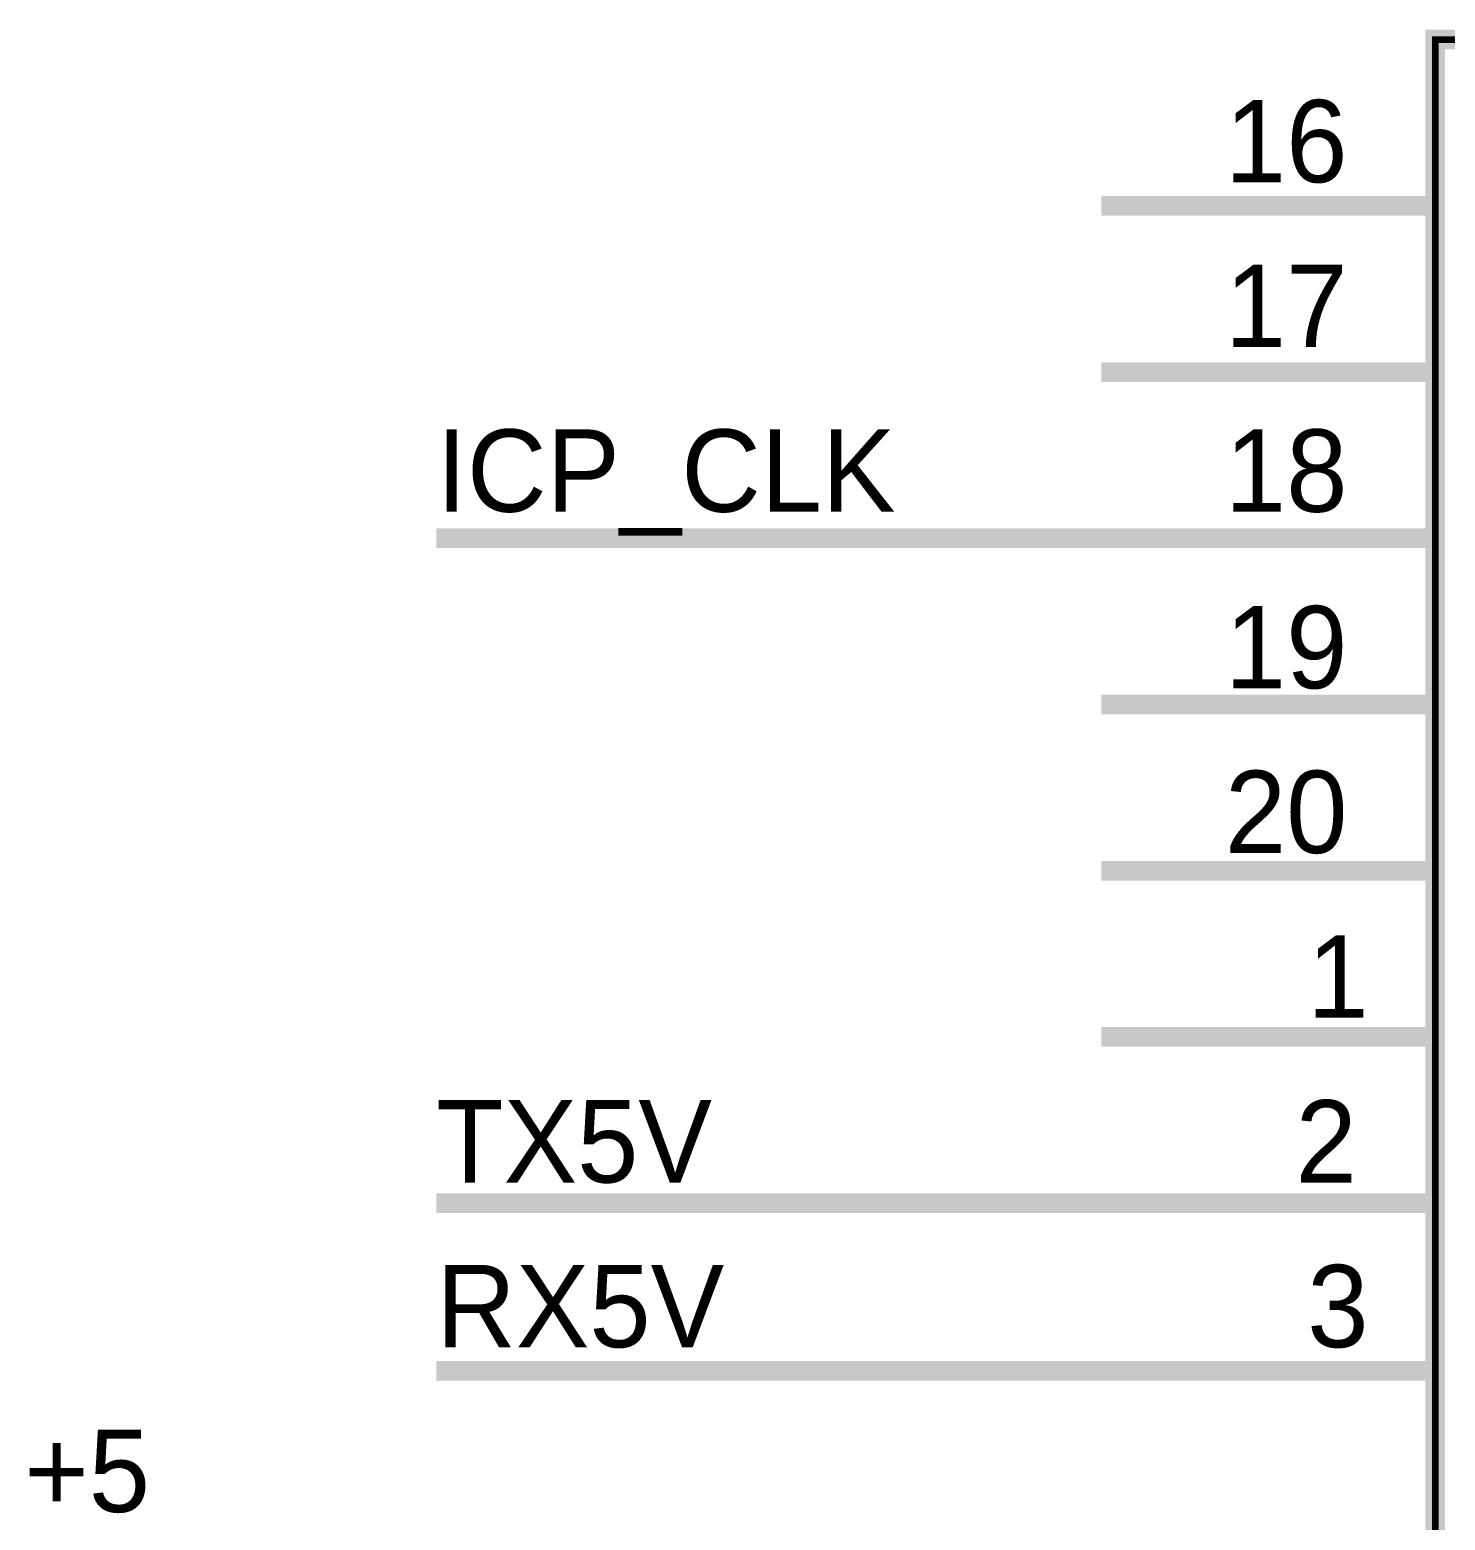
# Model space of a CAD drawing. Header units: inches. Extents: x 0 to 22.3, y 0 to 15.7.
# Drawn here: x 16.256 to 17.107, y 2.81 to 3.705 of the extents above; entities that cross this region are included whole.
import ezdxf

# ---------------------------------------------------------------- set-up
doc = ezdxf.new("R2010")
doc.units = ezdxf.units.IN
doc.header["$MEASUREMENT"] = 0
doc.layers.add('Sheet', color=255, linetype='Continuous')

msp = doc.modelspace()

# ---------------------------------------------------------------- linework, layer by layer
at = {"layer": 'Sheet'}
for points in [[(17.10073, 3.69958, 0.0118, 0.0118, 0), (19.70081, 3.69958, 0.0118, 0.0118, 0), (19.70081, 2.49998, 0.0118, 0.0118, 0), (17.10073, 2.49998, 0.0118, 0.0118, 0), (17.10073, 3.69958, 0.0118, 0.0118, 0)], [(17.10073, 3.69958, 0.0039, 0.0039, 0), (17.10073, 2.49998, 0.0039, 0.0039, 0), (19.70081, 2.49998, 0.0039, 0.0039, 0), (19.70081, 3.69958, 0.0039, 0.0039, 0), (17.10073, 3.69958, 0.0039, 0.0039, 0), (17.10073, 3.69958, 0.0039, 0.0039, 0)]]:
    msp.add_lwpolyline(points, format="xyseb", close=True, dxfattribs=at)
for points in [[(17.10073, 3.59968, 0.0118, 0.0118, 0), (16.90005, 3.59968, 0.0118, 0.0118, 0)], [(17.10073, 3.49979, 0.0118, 0.0118, 0), (16.90005, 3.49979, 0.0118, 0.0118, 0)], [(16.90005, 3.3999, 0.0118, 0.0118, 0), (16.50044, 3.3999, 0.0118, 0.0118, 0)], [(17.10073, 3.3999, 0.0118, 0.0118, 0), (16.90005, 3.3999, 0.0118, 0.0118, 0)], [(17.10073, 3.30001, 0.0118, 0.0118, 0), (16.90005, 3.30001, 0.0118, 0.0118, 0)], [(17.10073, 3.20011, 0.0118, 0.0118, 0), (16.90005, 3.20011, 0.0118, 0.0118, 0)], [(17.10073, 3.10022, 0.0118, 0.0118, 0), (16.90005, 3.10022, 0.0118, 0.0118, 0)], [(16.90005, 3.00033, 0.0118, 0.0118, 0), (16.50044, 3.00033, 0.0118, 0.0118, 0)], [(17.10073, 3.00033, 0.0118, 0.0118, 0), (16.90005, 3.00033, 0.0118, 0.0118, 0)], [(16.90005, 2.89955, 0.0118, 0.0118, 0), (16.50044, 2.89955, 0.0118, 0.0118, 0)], [(17.10073, 2.89955, 0.0118, 0.0118, 0), (16.90005, 2.89955, 0.0118, 0.0118, 0)]]:
    msp.add_lwpolyline(points, format="xyseb", dxfattribs=at)

# ---------------------------------------------------------------- texts
for s, height, p in [('16', 0.049505, (16.97431, 3.61383)), ('17', 0.049505, (16.97431, 3.51482)), ('ICP_CLK', 0.049505, (16.50044, 3.41581)), ('18', 0.049505, (16.97431, 3.41581)), ('19', 0.049505, (16.97431, 3.30973)), ('20', 0.049505, (16.97431, 3.21072)), ('1', 0.0495, (17.02382, 3.11171)), ('TX5V', 0.049505, (16.50044, 3.0127)), ('2', 0.0495, (17.01675, 3.0127)), ('RX5V', 0.049505, (16.50044, 2.91369)), ('3', 0.0495, (17.02382, 2.91369)), ('+5', 0.049505, (16.2529, 2.81468))]:
    msp.add_text(s, height=height, dxfattribs=at).set_placement(p)

doc.saveas('drawing.dxf')
